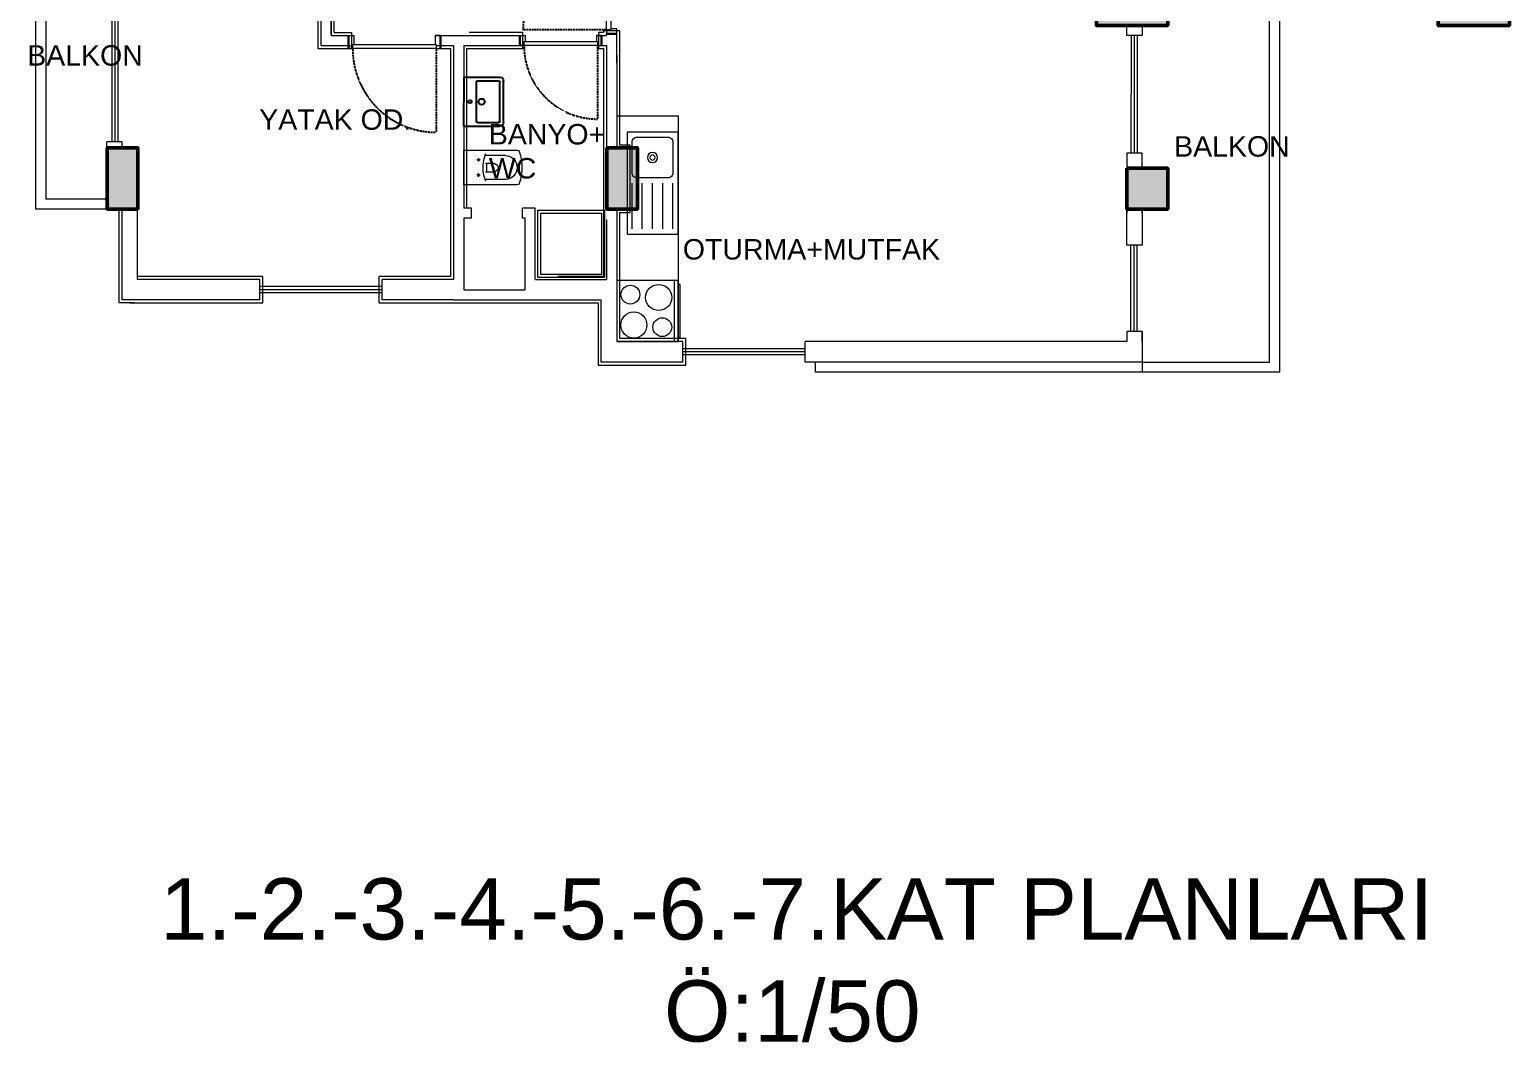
# Model space of a CAD drawing. Header units: millimetres. Extents: x 38129 to 72024, y -56282 to 16512.
# Drawn here: x 48353 to 49804, y -55869 to -54876 of the extents above; entities that cross this region are included whole.
import ezdxf

# ---------------------------------------------------------------- set-up
doc = ezdxf.new("R2010")
doc.units = ezdxf.units.MM
doc.linetypes.add('CENTER2', pattern=[1.125, 0.75, -0.125, 0.125, -0.125])
doc.linetypes.add('HIDDEN', pattern=[0.375, 0.25, -0.125])
for name, color, linetype, lineweight in [('COLUMN4', 3, 'Continuous', 50), ('DUVAR', 255, 'Continuous', 30), ('MİMARİ', 4, 'Continuous', 9), ('TARAMA', 252, 'Continuous', 0)]:
    doc.layers.add(name, color=color, linetype=linetype, lineweight=lineweight)
doc.layers.add('HIDDEN', color=1, linetype='HIDDEN')
doc.layers.add('tefriş', color=42, linetype='Continuous')
doc.styles.get("Standard").update_dxf_attribs({"font": 'arial.ttf'})

# ---------------------------------------------------------------- blocks, each defined once
blk = doc.blocks.new('duravit-caro-asma-62')
for p, q in [((-458, 118), (-259, 118)), ((-387, 1), (-388, -3)), ((-386, 5), (-387, 1)), ((-385, 8), (-386, 5)), ((-384, 12), (-385, 8)), ((-382, 15), (-384, 12)), ((-380, 18), (-382, 15)), ((-378, 21), (-380, 18)), ((-376, 24), (-378, 21)), ((-374, 26), (-376, 24)), ((-371, 29), (-374, 26)), ((-368, 31), (-371, 29)), ((-365, 33), (-368, 31)), ((-362, 34), (-365, 33)), ((-359, 36), (-362, 34)), ((-355, 37), (-359, 36)), ((-351, 38), (-355, 37)), ((-347, 38), (-351, 38)), ((-343, 38), (-347, 38)), ((-344, 38), (-264, 38)), ((-271, 37), (-271, -42)), ((-458, -118), (-261, -118)), ((-388, -3), (-388, -7)), ((-388, -7), (-388, -7)), ((-388, -7), (-388, -11)), ((-388, -11), (-388, -15)), ((-388, -15), (-387, -11)), ((-387, -11), (-386, -14)), ((-386, -14), (-385, -10)), ((-385, -10), (-383, -13)), ((-383, -13), (-382, -17)), ((-382, -17), (-380, -20)), ((-380, -20), (-378, -23)), ((-378, -23), (-375, -26)), ((-375, -26), (-373, -29)), ((-373, -29), (-370, -31)), ((-370, -31), (-367, -33)), ((-367, -33), (-364, -35)), ((-364, -35), (-361, -37)), ((-361, -37), (-357, -38)), ((-357, -38), (-353, -39)), ((-353, -39), (-349, -40)), ((-349, -40), (-345, -41)), ((-345, -41), (-341, -41)), ((-264, -42), (-340, -42))]:
    blk.add_line(p, q)
at = {"color": 4, "linetype": 'CENTER2', "ltscale": 30}
for p, q in [((-209, 75), (-176, 75)), ((-193, 91), (-193, 57)), ((-209, -75), (-176, -75)), ((-193, -91), (-193, -57))]:
    blk.add_line(p, q, dxfattribs=at)
blk.add_lwpolyline([(-50, 165, 0.414214), (-55, 170), (-573, 170, 0.320013), (-592, 157, 0.178212), (-592, -157, 0.320013), (-573, -170), (-55, -170, 0.414214), (-50, -165)], format="xyb", close=True)
for centre in [(-193, 75), (-193, -75)]:
    blk.add_circle(centre, 10)
for centre, radius, start, end in [((-454, 0), 118, 91.839, 268.161), ((-598, -4), 360, 359.6639, 23.2064), ((-542, -4), 304, 334.6873, 359.5949)]:
    blk.add_arc(centre, radius, start, end)
blk = doc.blocks.new('A$C5F901649')
at = {"layer": 'tefriş'}
for p, q in [((0, 0), (0, 29.5)), ((3, 32.5), (37, 32.5)), ((3, 11.3), (3, 28.4)), ((4.1, 29.5), (35.9, 29.5)), ((37, 11.3), (37, 28.4)), ((40, 0), (40, 29.5)), ((35.9, 10.1), (4.1, 10.1)), ((0, 0), (20, 0)), ((40, 0), (20, 0))]:
    blk.add_line(p, q, dxfattribs=at)
for centre, radius, start, end in [((3, 29.5), 3, 90, 180), ((4.1, 28.4), 1.13, 90, 179.9238), ((35.9, 28.4), 1.13, 0.0762, 90), ((37, 29.5), 3, 0, 90), ((20, 14.5), 2.48, 90, 270), ((20, 14.5), 2.48, 270, 90), ((4.1, 11.3), 1.13, 179.9238, 270), ((20, 5.1), 1.31, 90, 270), ((20, 5.1), 1.31, 270, 90), ((35.9, 11.3), 1.13, 270, 0.0762)]:
    blk.add_arc(centre, radius, start, end, dxfattribs=at)
blk = doc.blocks.new('SINK_100x50')
for p, q in [((95, -10), (50, -10)), ((95, -20), (50, -20)), ((95, -30), (50, -30)), ((95, -40), (50, -40))]:
    blk.add_line(p, q)
blk.add_lwpolyline([(100, -5), (100, -55), (0, -55), (0, -5)], close=True)
blk.add_lwpolyline([(5, -15), (5, -45, 0.414214), (10, -50), (40, -50, 0.414214), (45, -45), (45, -15, 0.414214), (40, -10), (10, -10, 0.414214)], format="xyb", close=True)
blk.add_lwpolyline([(95, -50), (50, -50)])
for radius in [5, 2.5]:
    blk.add_circle((25, -30), radius)
blk = doc.blocks.new('OVEN_60-60')
for p, q in [((60, 0), (0, 0)), ((0, 0), (0, -60)), ((60, -60), (60, 0)), ((0, -56.7), (60, -56.7)), ((0, -60), (60, -60)), ((4, -60), (4, -62)), ((4, -62), (56, -62)), ((56, -62), (56, -60))]:
    blk.add_line(p, q)
for centre, radius in [((16.3, -16.7), 12.8), ((46.1, -13.3), 9.22), ((43.3, -41), 12.8), ((14.2, -44.6), 9.22)]:
    blk.add_circle(centre, radius)
blk = doc.blocks.new('*U8')
for p, q in [((4, 0), (0, 0)), ((76, 0), (80, 0))]:
    blk.add_line(p, q)
blk.add_lwpolyline([(4, 0), (76, 0), (76, -4), (4, -4)], close=True)
for points in [[(0, -10), (5, -10), (5, -4)], [(80, -10), (75, -10), (75, -4)]]:
    blk.add_lwpolyline(points)
at = {"layer": 'DUVAR'}
for p, q in [((0, 0), (0, -10)), ((80, 0), (80, -10))]:
    blk.add_line(p, q, dxfattribs=at)
at = {"layer": 'HIDDEN'}
blk.add_line((4, 0), (4, 72), dxfattribs=at)
blk.add_arc((4, 0), 72, 0, 90, dxfattribs=at)
blk = doc.blocks.new('*U87')
for p, q in [((4, 0), (0, 0)), ((86, 0), (90, 0))]:
    blk.add_line(p, q)
blk.add_lwpolyline([(4, 0), (86, 0), (86, -4), (4, -4)], close=True)
for points in [[(0, -13), (5, -13), (5, -4)], [(90, -13), (85, -13), (85, -4)]]:
    blk.add_lwpolyline(points)
at = {"layer": 'DUVAR'}
for p, q in [((0, 0), (0, -13)), ((90, 0), (90, -13))]:
    blk.add_line(p, q, dxfattribs=at)
at = {"layer": 'HIDDEN'}
blk.add_line((4, 0), (4, 82), dxfattribs=at)
blk.add_arc((4, 0), 82, 360, 90, dxfattribs=at)
blk = doc.blocks.new('*U9')
for p, q in [((4, 0), (0, 0)), ((86, 0), (90, 0))]:
    blk.add_line(p, q)
blk.add_lwpolyline([(4, 0), (86, 0), (86, -4), (4, -4)], close=True)
for points in [[(0, -10), (5, -10), (5, -4)], [(90, -10), (85, -10), (85, -4)]]:
    blk.add_lwpolyline(points)
at = {"layer": 'DUVAR'}
for p, q in [((0, 0), (0, -10)), ((90, 0), (90, -10))]:
    blk.add_line(p, q, dxfattribs=at)
at = {"layer": 'HIDDEN'}
blk.add_line((4, 0), (4, 82), dxfattribs=at)
blk.add_arc((4, 0), 82, 360, 90, dxfattribs=at)
blk = doc.blocks.new('wertertw')
at = {"layer": 'TARAMA', "lineweight": -3}
h = blk.add_hatch(dxfattribs=at)
h.set_pattern_fill('ANSI33', color=256, scale=2.5, style=0)
h.set_pattern_definition([(45, (-86643.698, -32547.66), (-11.2253202, 11.2253202), []), (45, (-86632.472, -32547.66), (-11.2253202, 11.2253202), [7.9375, -3.96875])])
h.paths.add_polyline_path([(-616.2, 351.9), (-616.2, -88.1), (-306.2, -88.1), (-306.2, -68.1), (-596.2, -68.1), (-596.2, 331.9), (-306.2, 331.9), (-306.2, 351.9)])
h.paths.add_polyline_path([(38.8, -338.1), (78.8, -338.1), (78.8, -378.1), (38.8, -378.1)])
h.paths.add_polyline_path([(-471.2, -318.1), (-441.2, -318.1), (-441.2, -378.1), (-471.2, -378.1)])
h.paths.add_polyline_path([(-961.2, -318.1), (-931.2, -318.1), (-931.2, -378.1), (-961.2, -378.1)])
h.paths.add_polyline_path([(343.8, -163.1), (413.8, -163.1), (413.8, -198.1), (343.8, -198.1)])
h.paths.add_polyline_path([(8.8, -163.1), (78.8, -163.1), (78.8, -198.1), (8.8, -198.1)])
h.paths.add_polyline_path([(-1036.2, -148.1), (-906.2, -148.1), (-906.2, -178.1), (-1036.2, -178.1)])
h.paths.add_polyline_path([(-976.2, 256.9), (-916.2, 256.9), (-916.2, 226.9), (-976.2, 226.9)])
h.paths.add_polyline_path([(343.8, 459.4), (413.8, 459.4), (413.8, 424.4), (343.8, 424.4)])
h.paths.add_polyline_path([(8.8, 459.4), (78.8, 459.4), (78.8, 424.4), (8.8, 424.4)])
h.paths.add_polyline_path([(-616.2, 531.9), (-306.2, 531.9), (-306.2, 511.9), (-616.2, 511.9)])
h.paths.add_polyline_path([(-976.2, 656.9), (-916.2, 656.9), (-916.2, 626.9), (-976.2, 626.9)])
h.paths.add_polyline_path([(-616.2, 971.9), (-306.2, 971.9), (-306.2, 951.9), (-616.2, 951.9)])
h.paths.add_polyline_path([(343.8, 1081.9), (413.8, 1081.9), (413.8, 1046.9), (343.8, 1046.9)])
h.paths.add_polyline_path([(8.8, 1081.9), (78.8, 1081.9), (78.8, 1046.9), (8.8, 1046.9)])
h.paths.add_polyline_path([(-1036.2, 1061.9), (-906.2, 1061.9), (-906.2, 1031.9), (-1036.2, 1031.9)])
h.paths.add_polyline_path([(-931.2, 1286.9), (-901.2, 1286.9), (-901.2, 1226.9), (-931.2, 1226.9)])
h.paths.add_polyline_path([(68.8, 1332), (108.8, 1332), (108.8, 1292), (68.8, 1292)])
h.paths.add_polyline_path([(-511.2, 1332), (-481.2, 1332), (-481.2, 1252), (-511.2, 1252)])
at = {"layer": 'COLUMN4', "color": 3}
for points in [[(-511.2, 1332), (-481.2, 1332), (-481.2, 1252), (-511.2, 1252)], [(68.8, 1332), (108.8, 1332), (108.8, 1292), (68.8, 1292)], [(-931.2, 1286.9), (-901.2, 1286.9), (-901.2, 1226.9), (-931.2, 1226.9)], [(8.8, 1081.9), (78.8, 1081.9), (78.8, 1046.9), (8.8, 1046.9)], [(343.8, 1081.9), (413.8, 1081.9), (413.8, 1046.9), (343.8, 1046.9)], [(-1036.2, 1061.9), (-906.2, 1061.9), (-906.2, 1031.9), (-1036.2, 1031.9)], [(-616.2, 971.9), (-306.2, 971.9), (-306.2, 951.9), (-616.2, 951.9)], [(-976.2, 656.9), (-916.2, 656.9), (-916.2, 626.9), (-976.2, 626.9)], [(-616.2, 531.9), (-306.2, 531.9), (-306.2, 511.9), (-616.2, 511.9)], [(8.8, 459.4), (78.8, 459.4), (78.8, 424.4), (8.8, 424.4)], [(343.8, 459.4), (413.8, 459.4), (413.8, 424.4), (343.8, 424.4)], [(-616.2, 351.9), (-616.2, -88.1), (-306.2, -88.1), (-306.2, -68.1), (-596.2, -68.1), (-596.2, 331.9), (-306.2, 331.9), (-306.2, 351.9)], [(-976.2, 256.9), (-916.2, 256.9), (-916.2, 226.9), (-976.2, 226.9)], [(-1036.2, -148.1), (-906.2, -148.1), (-906.2, -178.1), (-1036.2, -178.1)], [(8.8, -163.1), (78.8, -163.1), (78.8, -198.1), (8.8, -198.1)], [(343.8, -163.1), (413.8, -163.1), (413.8, -198.1), (343.8, -198.1)], [(-961.2, -318.1), (-931.2, -318.1), (-931.2, -378.1), (-961.2, -378.1)], [(-471.2, -318.1), (-441.2, -318.1), (-441.2, -378.1), (-471.2, -378.1)], [(38.8, -338.1), (78.8, -338.1), (78.8, -378.1), (38.8, -378.1)]]:
    blk.add_lwpolyline(points, close=True, dxfattribs=at)

msp = doc.modelspace()

# ---------------------------------------------------------------- linework, layer by layer
at = {"layer": 'MİMARİ'}
for p, q in [((48649, -54881), (48649, -54821)), ((48649, -54821), (48649, -54882)), ((48639, -54892), (48639, -54841.3)), ((48359, -54851.3), (48359, -55052.5)), ((48369, -54851.3), (48369, -55042.5)), ((48434.1, -54986.3), (48434.1, -54861)), ((48437.1, -54986.3), (48437.1, -54861)), ((48440.1, -54986.3), (48440.1, -54861)), ((49569, -55202.2), (49569, -54867.2)), ((49579, -55212.2), (49579, -54867.2)), ((48649, -54882), (48671, -54882)), ((48751, -54882), (48839, -54882)), ((48909, -54882), (48919, -54882)), ((48916, -54879), (48911, -54879)), ((48911, -54879), (48911, -54895)), ((48916, -54877.4), (48916, -54879)), ((48932, -54877.4), (48916, -54877.4)), ((48919, -54882), (48919, -54880.4)), ((48919, -54880.4), (48929, -54880.4)), ((48929, -54909.1), (48929, -54880.4)), ((48932, -54906.1), (48932, -54877.4)), ((49433.2, -54882.2), (49433.1, -54997.5)), ((49436.2, -54882.2), (49436.1, -54997.5)), ((49439.2, -54882.2), (49439.1, -54997.5)), ((48639, -54892), (48670, -54892)), ((48752, -54892), (48769, -54892)), ((48779, -54892), (48838, -54892)), ((48779, -54892), (48779, -55051.3)), ((48909, -54892), (48919, -54892)), ((48911, -54895), (48916, -54895)), ((48916, -54895), (48916, -55118.3)), ((48919, -54892), (48919, -55030)), ((48929, -54901), (48929, -54992.2)), ((48932, -54989.5), (48932, -54901)), ((48429.1, -54992.2), (48429.1, -54986.3)), ((48444.1, -54986.3), (48429.1, -54986.3)), ((48444.1, -54992.2), (48444.1, -54986.3)), ((48942, -54989.5), (48932, -54989.5)), ((48942, -55055.5), (48942, -54989.5)), ((48429, -55042.5), (48369, -55042.5)), ((48429, -55052.5), (48359, -55052.5)), ((48444.1, -55141.3), (48444.1, -55052.2)), ((48459.1, -55121.3), (48459.1, -55052.2)), ((48786.5, -55051.3), (48779, -55051.3)), ((48779, -55061.3), (48779, -55131.3)), ((48786.5, -55061.3), (48779, -55061.3)), ((48786.5, -55061.3), (48786.5, -55051.3)), ((48849, -55051.3), (48836.5, -55051.3)), ((48836.5, -55061.3), (48836.5, -55051.3)), ((48839, -55061.3), (48836.5, -55061.3)), ((48839, -55131.3), (48839, -55061.3)), ((48849, -55121.3), (48849, -55051.3)), ((48929, -55052.5), (48929, -55182.2)), ((48932, -55179.2), (48932, -55055.5)), ((48932, -55055.5), (48942, -55055.5)), ((48919, -55062.5), (48919, -55121.3)), ((49433.1, -55172.2), (49433.1, -55087.5)), ((49436.1, -55172.2), (49436.1, -55087.5)), ((49439.1, -55172.2), (49439.1, -55087.5)), ((48582, -55118.3), (48459.1, -55118.3)), ((48582, -55144.3), (48582, -55118.3)), ((48696, -55144.3), (48696, -55118.3)), ((48916, -55118.3), (48871, -55118.3)), ((48579, -55121.3), (48459.1, -55121.3)), ((48579, -55141.3), (48579, -55121.3)), ((48699, -55128.3), (48579, -55128.3)), ((48699, -55131.3), (48579, -55131.3)), ((48769, -55121.3), (48699, -55121.3)), ((48699, -55141.3), (48699, -55121.3)), ((48779, -55131.3), (48824, -55131.3)), ((48779, -55131.3), (48839, -55131.3)), ((48849.1, -55121.3), (48919, -55121.3)), ((48579, -55141.3), (48444, -55141.3)), ((48451.1, -55144.3), (48454.1, -55144.3)), ((48454.1, -55144.3), (48582, -55144.3)), ((48699, -55134.3), (48579, -55134.3)), ((48769, -55141.3), (48699, -55141.3)), ((48871, -55144.3), (48910.8, -55144.3)), ((48910.8, -55144.3), (48910.8, -55205.2)), ((48913.8, -55202.2), (48913.8, -55141.3)), ((49444.2, -55172.2), (49444.2, -55202.2)), ((48996.6, -55179.2), (48932, -55179.2)), ((48993.6, -55202.2), (48993.6, -55182.2)), ((49113.6, -55189.2), (48993.6, -55189.2)), ((49113.6, -55192.2), (48993.6, -55192.2)), ((48996.6, -55205.2), (48996.6, -55179.2)), ((49113.6, -55202.2), (49113.6, -55182.2)), ((48910.8, -55205.2), (48996.6, -55205.2)), ((48993.6, -55202.2), (48913.8, -55202.2)), ((49113.6, -55195.2), (48993.6, -55195.2)), ((49178.7, -55202.2), (49113.6, -55202.2)), ((49444.2, -55202.2), (49123.6, -55202.2)), ((49133.6, -55202.2), (49133.6, -55202.2)), ((49444.2, -55202.2), (49569, -55202.2)), ((49444.2, -55202.2), (49444.2, -55212.2)), ((49579, -55212.2), (49444.2, -55212.2))]:
    msp.add_line(p, q, dxfattribs=at)
at = {"layer": 'MİMARİ', "color": 251}
for p in [(49123.6, -55202.2), (49444.2, -55212.2)]:
    msp.add_line(p, (49123.6, -55212.2), dxfattribs=at)
at = {"layer": 'MİMARİ'}
for points in [[(48652, -54879), (48652, -54818), (48636, -54818), (48636, -54828.3), (48484.1, -54828.4)], [(48447.1, -54854.3), (48487.1, -54854.3), (48487.1, -54844.3), (48636, -54844.3), (48636, -54895), (48670, -54895)], [(49444.2, -54872.2), (49444.2, -54882.2), (49429.2, -54882.2), (49429.2, -54872.2)], [(48652, -54879), (48666, -54879), (48669, -54879), (48669, -54895), (48666, -54895)], [(48782, -55051.3), (48782, -54895), (48837, -54895), (48837, -54879), (48784.1, -54879)], [(48752, -54895), (48766, -54895), (48766, -54895), (48766, -54895), (48766, -55118.3), (48696, -55118.3)], [(48769, -54892), (48769, -55121.3)], [(48929, -54961), (48989, -54961), (48989, -55182.2)], [(49444.1, -55012.2), (49444.1, -54997.5), (49429.1, -54997.5), (49429.1, -55012.2)], [(48456.1, -55144.3), (48441, -55144.3), (48441, -55052.2)], [(49429.1, -55052.2), (49429.1, -55056.3)], [(49444.1, -55052.5), (49444.1, -55087.5), (49429.1, -55087.5), (49429.1, -55052.5)], [(49444.1, -55056.3), (49444.1, -55052.2)], [(48696, -55144.3), (48766.2, -55144.3)], [(48766, -55144.3), (48871, -55144.3)], [(48769, -55141.3), (48913.8, -55141.3)], [(49444.1, -55182.2), (49444.1, -55172.2), (49429.1, -55172.2), (49429.1, -55182.2)], [(48993.6, -55182.2), (48929, -55182.2)], [(49429.2, -55182.2), (49113.6, -55182.2)]]:
    msp.add_lwpolyline(points, dxfattribs=at)
for points in [[(48851.5, -55119.3), (48851.5, -55053.3), (48917, -55053.3), (48917, -55119.3)], [(48854.5, -55116.3), (48854.5, -55056.3), (48914, -55056.3), (48914, -55116.3)]]:
    msp.add_lwpolyline(points, close=True, dxfattribs=at)

# ---------------------------------------------------------------- block references
msp.add_blockref('wertertw', (49390.4, -54674.1), dxfattribs=at)
for name, p, rotation in [('*U9', (48919, -54880.4), 90), ('*U87', (48756, -54895), 180), ('*U8', (48914, -54892), 180), ('OVEN_60-60', (48929, -55182.2), 90)]:
    msp.add_blockref(name, p, dxfattribs=dict(at, rotation=rotation))
at = {"layer": 'MİMARİ', "xscale": -1.199999999953434, "yscale": 1.200000000186265, "zscale": 1.199999999999999, "rotation": 270}
msp.add_blockref('A$C5F901649', (48779, -54971), dxfattribs=at)
at = {"layer": 'MİMARİ', "xscale": -1, "rotation": 90}
msp.add_blockref('SINK_100x50', (48934, -54976.7), dxfattribs=at)
at = {"layer": 'MİMARİ', "xscale": -0.09999999997671699, "yscale": 0.1000000000931323, "zscale": 0.1}
msp.add_blockref('duravit-caro-asma-62', (48774, -55011.5), dxfattribs=at)

# ---------------------------------------------------------------- texts
at = {"layer": 'MİMARİ', "attachment_point": 1}
for s, width, insert, char_height in [('BALKON', 275.107, (48350.9, -54891.6), 20), ('YATAK OD.', 250.343, (48578.4, -54954.5), 20), ('BANYO+\\PWC', 250.343, (48803.5, -54968.9), 20), ('BALKON', 275.107, (49475.4, -54980.8), 20), ('OTURMA+MUTFAK', 77.279, (48993.7, -55081.7), 20), ('\\pi157.42729;1.-2.-3.-4.-5.-6.-7.KAT PLANLARI\\P\\pi651.52688;Ö:1/50', 1546.614, (48323.7, -55708.3), 60)]:
    msp.add_mtext_dynamic_manual_height_columns(s, width=width, gutter_width=12.5, heights=[0], dxfattribs=dict(at, insert=insert, char_height=char_height))

doc.saveas('drawing.dxf')
